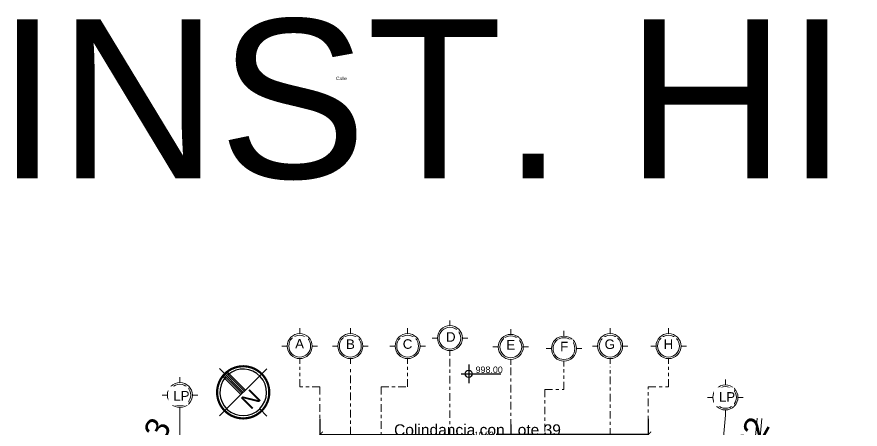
# Model space of a CAD drawing. Header units: millimetres. Extents: x -9559 to 23034, y -7226 to 22400.
# Drawn here: x 239.59 to 266.1, y 59.02 to 71.98 of the extents above; entities that cross this region are included whole.
import ezdxf
from ezdxf.enums import TextEntityAlignment as Align

# ---------------------------------------------------------------- set-up
doc = ezdxf.new("R2010")
doc.units = ezdxf.units.MM
doc.header["$LTSCALE"] = 0.02
doc.linetypes.add('ACAD_ISO10W100', pattern=[18, 12, -3, 0, -3])
doc.linetypes.add('DASHED2', pattern=[0.375, 0.25, -0.125])
for name, color, linetype, lineweight in [('A-ANNO-DIMS', 251, 'Continuous', 9), ('A_DIM-1', 251, 'Continuous', 18), ('G-ANNO-TEXT', 250, 'Continuous', 9), ('I-FURN', 9, 'Continuous', 9), ('IH-textos', 250, 'Continuous', 18), ('S-GRID', 253, 'ACAD_ISO10W100', 5), ('S-GRID-IDEN', 253, 'Continuous', 9)]:
    doc.layers.add(name, color=color, linetype=linetype, lineweight=lineweight)
doc.layers.add('CUADROS', color=251, linetype='Continuous', lineweight=20, transparency=0.2)
doc.layers.add('IH-PLANO BASE', color=250, linetype='DASHED2', lineweight=5, transparency=0.55)
doc.layers.add('PC-NIVELES', color=251, linetype='Continuous')
doc.styles.add('Arial_5', font='arial.ttf', dxfattribs={"height": 0.003})
doc.styles.add('CUADROS', font='arial.ttf')
doc.styles.get("Standard").update_dxf_attribs({"font": 'GOTHIC.TTF'})
doc.dimstyles.get("Standard").update_dxf_attribs({"dimtxt": 0.18, "dimasz": 0.18, "dimexe": 0.18, "dimexo": 0.0625, "dimgap": 0.09, "dimtad": 0, "dimzin": 3, "dimdsep": 46, "dimtxsty": 'Standard', "dimblk": 'ARCHTICK', "dimcen": 0.09, "dimadec": 0, "dimazin": 0, "dimtfac": 1, "dimtofl": 0, "dimtmove": 0, "dimatfit": 3, "dimldrblk": 'ARCHTICK', "dimfxl": 1, "dimtolj": 1, "dimtzin": 0, "dimarcsym": 0})
pattern_1 = [(0, (4e-16, 1e-16), (0, 6.985), [5.08, -1.905]), (90, (4e-16, 1e-16), (-6.985, 4e-16), [5.08, -1.905])]

# ---------------------------------------------------------------- blocks, each defined once
blk = doc.blocks.new('Rejilla - Extremo inicial de rejilla - Círculo-11506-Nivel 1')
h = blk.add_hatch()
h.set_pattern_fill('ANGLE', color=256)
h.set_pattern_definition(pattern_1)
h.paths.add_polyline_path([(0, 0.00393), (0, 0.00452, 0.414214), (-0.00452, 0), (-0.00393, 0, -0.414214)])
h.paths.add_polyline_path([(0, -0.00393), (0, -0.00452, 0.414214), (0.00452, 0), (0.00393, 0, -0.414214)])
at = {"layer": 'A_DIM-1', "true_color": 0x000000, "transparency": 33554661}
h = blk.add_hatch(dxfattribs=at)
h.set_pattern_fill('ANGLE', color=18)
h.set_pattern_definition(pattern_1)
h.paths.add_polyline_path([(0, 0.00452), (0, 0.00393, -0.414214), (0.00393, 0), (0.00452, 0, 0.414214)])
h.paths.add_polyline_path([(-0.00393, 0), (-0.00452, 0, 0.414214), (0, -0.00452), (0, -0.00393, -0.414214)])
at = {"layer": 'S-GRID'}
h = blk.add_hatch(dxfattribs=at)
h.set_pattern_fill('ANGLE', color=256)
h.set_pattern_definition(pattern_1)
h.paths.add_polyline_path([(0, 0.00393), (0, 0.00452, 0.414214), (-0.00452, 0), (-0.00393, 0, -0.414214)])
h.paths.add_polyline_path([(0, -0.00393), (0, -0.00452, 0.414214), (0.00452, 0), (0.00393, 0, -0.414214)])
at = {"layer": 'S-GRID', "linetype": 'Continuous'}
h = blk.add_hatch(dxfattribs=at)
h.set_pattern_fill('AR-B88', color=256, scale=0.1)
h.paths.add_polyline_path([(0, 0.00452), (0, 0.00393, -0.414214), (0.00393, 0), (0.00452, 0, 0.414214)])
h.paths.add_polyline_path([(-0.00393, 0), (-0.00452, 0, 0.414214), (0, -0.00452), (0, -0.00393, -0.414214)])
at = {"layer": 'S-GRID-IDEN', "linetype": 'Continuous'}
for p, q in [((0, 0.00393), (0, 0.0056)), ((-0.00393, 0), (-0.0056, 0)), ((0.00393, 0), (0.0056, 0)), ((0, -0.00393), (0, -0.0056))]:
    blk.add_line(p, q, dxfattribs=at)
for radius in [0.00393, 0.00343]:
    blk.add_circle((0, 0), radius, dxfattribs=at)
blk = doc.blocks.new('_ArchTick')
at = {"color": 0, "linetype": 'ByBlock', "const_width": 0.15}
blk.add_lwpolyline([(-0.5, -0.5), (0.5, 0.5)], dxfattribs=at)
blk = doc.blocks.new('*D457')
at = {"layer": 'A-ANNO-DIMS', "color": 0, "lineweight": -2, "transparency": 16777216}
for p, q in [((249.12, 59.343), (249.12, 58.671)), ((259.445, 59.343), (259.445, 58.671)), ((249.12, 58.851), (253.902, 58.851)), ((259.445, 58.851), (254.662, 58.851))]:
    blk.add_line(p, q, dxfattribs=at)
at = {"layer": 'A-ANNO-DIMS', "color": 0, "lineweight": -2, "transparency": 16777216, "xscale": 0.18, "yscale": 0.18, "zscale": 0.18, "rotation": 180}
blk.add_blockref('_ArchTick', (249.12, 58.851), dxfattribs=at)
at = {"layer": 'A-ANNO-DIMS', "color": 0, "lineweight": -2, "transparency": 16777216, "xscale": 0.18, "yscale": 0.18, "zscale": 0.18}
blk.add_blockref('_ArchTick', (259.445, 58.851), dxfattribs=at)
at = {"layer": 'A-ANNO-DIMS', "color": 0, "transparency": 16777216, "insert": (254.282, 58.851), "char_height": 0.18, "width": 2.56069, "attachment_point": 5}
blk.add_mtext('\\A1;10.33', dxfattribs=at)
blk = doc.blocks.new('Nivel')
at = {"layer": 'IH-textos'}
h = blk.add_hatch(dxfattribs=at)
h.set_pattern_fill('ANGLE', color=256)
h.set_pattern_definition([(0, (-30.434, -5.986), (0, 6.985), [5.08, -1.905]), (90, (-30.434, -5.986), (-6.985, 4e-16), [5.08, -1.905])])
h.paths.add_polyline_path([(0, 0), (0, 0.113, 0.414214), (-0.113, 0)])
h.paths.add_polyline_path([(0.113, 0), (0, 0), (0, -0.113, 0.414214)])
at = {"layer": 'PC-NIVELES'}
for p, q in [((0, 0.293), (0, -0.292)), ((-0.241, 0), (1.011, 0))]:
    blk.add_line(p, q, dxfattribs=at)
blk.add_circle((0, 0), 0.113, dxfattribs=at)
at = {"layer": 'CUADROS', "style": 'CUADROS'}
blk.add_attdef('ACERA+997.00', (0.218, 0.027), '', height=0.2, dxfattribs=at)
blk = doc.blocks.new('A$C3F057A20')
for p, q in [((1.186, 2.338), (1.186, 1.32)), ((1.312, 2.641), (1.312, 1.32)), ((1.437, 2.338), (1.437, 1.32)), ((1.247, 2.301), (1.247, 1.32)), ((1.377, 2.301), (1.377, 1.32)), ((0, 1.32), (2.623, 1.32)), ((1.312, 0.404), (1.312, 0))]:
    blk.add_line(p, q)
at = {"const_width": 0.0875}
blk.add_lwpolyline([(0.287, 1.32, 1), (2.337, 1.32, 1)], format="xyb", close=True, dxfattribs=at)
blk.add_arc((1.312, 1.32), 0.916, 94.0608, 85.9392)
blk.add_solid([(1.247, 1.32), (1.377, 1.32), (1.247, 2.301), (1.377, 2.301)])
at = {"ltscale": 0.2, "insert": (1.016, 1.231), "char_height": 0.625, "attachment_point": 1, "style": 'CUADROS'}
blk.add_mtext_dynamic_manual_height_columns('N', width=0.76887, gutter_width=3.125, heights=[0], dxfattribs=at)

msp = doc.modelspace()

# ---------------------------------------------------------------- linework, layer by layer
at = {"layer": 'I-FURN'}
for p, q in [((244.718, 36.984), (244.718, 59.531)), ((259.783, 36.79), (261.87, 59.457))]:
    msp.add_line(p, q, dxfattribs=at)
for points in [[(244.19, 39.198), (261.01, 39.215), (262.865, 59.365)], [(244.19, 39.048), (261.147, 39.065), (263.015, 59.351)]]:
    msp.add_lwpolyline(points, dxfattribs=at)
at = {"layer": 'S-GRID'}
for p, q in [((248.485, 60.346), (248.485, 60.981)), ((250.077, 57.77), (250.077, 60.981)), ((251.878, 60.346), (251.878, 60.981)), ((253.208, 61.231), (253.208, 56.6)), ((258.245, 55.57), (258.245, 60.981)), ((260.08, 60.346), (260.08, 60.981)), ((255.12, 60.956), (255.12, 58.241)), ((256.793, 60.266), (256.793, 60.901)), ((249.12, 60.346), (248.485, 60.346)), ((249.12, 60.346), (249.12, 39.218)), ((251.045, 60.346), (251.045, 53.245)), ((251.045, 60.346), (251.878, 60.346)), ((256.195, 60.266), (256.195, 55.57)), ((256.195, 60.266), (256.793, 60.266)), ((259.445, 39.218), (259.445, 60.346)), ((259.445, 60.346), (260.08, 60.346))]:
    msp.add_line(p, q, dxfattribs=at)

# ---------------------------------------------------------------- block references
at = {"layer": 'I-FURN', "xscale": 99.99999999999993, "yscale": 99.99999999999993, "zscale": 99.99999999999993}
for p in [(244.718, 60.091), (261.87, 60.017)]:
    msp.add_blockref('Rejilla - Extremo inicial de rejilla - Círculo-11506-Nivel 1', p, dxfattribs=at)
at = {"layer": 'IH-PLANO BASE'}
msp.add_blockref('Nivel', (253.797, 60.761), dxfattribs=at).add_auto_attribs({'ACERA+997.00': '998.00'})
at = {"layer": 'S-GRID-IDEN', "color": 251, "true_color": 0x636466, "xscale": 99.99999999999993, "yscale": 99.99999999999993, "zscale": 99.99999999999993, "rotation": 180}
for p in [(253.208, 61.881), (248.485, 61.631), (251.878, 61.631), (255.12, 61.606), (256.793, 61.551)]:
    msp.add_blockref('Rejilla - Extremo inicial de rejilla - Círculo-11506-Nivel 1', p, dxfattribs=at)
at = {"layer": 'S-GRID-IDEN', "color": 251, "true_color": 0x636466, "xscale": 99.99999999999993, "yscale": 99.99999999999993, "zscale": 99.99999999999993}
for p in [(250.077, 61.631), (258.245, 61.631), (260.08, 61.631)]:
    msp.add_blockref('Rejilla - Extremo inicial de rejilla - Círculo-11506-Nivel 1', p, dxfattribs=at)

# ---------------------------------------------------------------- texts
at = {"layer": 'G-ANNO-TEXT', "insert": (249.629, 70.101), "char_height": 0.105, "width": 0.45095, "attachment_point": 1, "style": 'Arial_5', "bg_fill": 3, "box_fill_scale": 1.25, "bg_fill_color": 256, "bg_fill_true_color": 13158600, "bg_fill_transparency": 0}
msp.add_mtext('Calle ', dxfattribs=at)
at = {"layer": 'I-FURN', "ltscale": 0.2, "style": 'CUADROS'}
for s, p in [('P3', (243.833, 58.716)), ('P2', (262.648, 58.74))]:
    msp.add_text(s, height=0.75, rotation=60.6789, dxfattribs=at).set_placement(p, align=Align.MIDDLE_CENTER)
at = {"layer": 'I-FURN', "style": 'CUADROS'}
msp.add_text('Colindancia con Lote 39', height=0.35, dxfattribs=at).set_placement((251.451, 58.821))

# ---------------------------------------------------------------- dimensions: what is measured, and where the dimension line sits
at = {"layer": 'A-ANNO-DIMS'}
dim = msp.add_linear_dim(base=(259.444643832, 58.851008366), p1=(249.119643832, 59.405128431), p2=(259.444643832, 59.405128431), dimstyle='Standard', dxfattribs=at)
dim.commit()
dim.dimension.update_dxf_attribs({"geometry": '*D457', "text_midpoint": (254.282143832, 58.851008366)})

# ---------------------------------------------------------------- next in the draw order: texts
at = {"style": 'CUADROS'}
msp.add_text('INST. HIDROSANITARIOS', height=5, dxfattribs=at).set_placement((281.245, 69.409), align=Align.MIDDLE_CENTER)
at = {"layer": 'I-FURN', "char_height": 0.3, "width": 0.32804, "attachment_point": 1, "style": 'Arial_5', "bg_fill": 2}
for insert in [(244.509, 60.218), (261.663, 60.183)]:
    msp.add_mtext('LP', dxfattribs=dict(at, insert=insert))
at = {"layer": 'S-GRID-IDEN', "char_height": 0.3, "width": 0.32804, "attachment_point": 1, "style": 'Arial_5', "bg_fill": 3, "box_fill_scale": 1.25, "bg_fill_color": 256, "bg_fill_true_color": 13158600, "bg_fill_transparency": 0}
for s, insert in [('D', (253.083, 62.069)), ('A', (248.341, 61.856)), ('B', (249.94, 61.841)), ('C', (251.724, 61.846)), ('E', (254.982, 61.821)), ('F', (256.672, 61.766)), ('G', (258.071, 61.841)), ('H', (259.926, 61.841))]:
    msp.add_mtext(s, dxfattribs=dict(at, insert=insert))

# ---------------------------------------------------------------- next in the draw order: block references
at = {"xscale": 0.7999999999999999, "yscale": 0.7999999999999999, "zscale": 0.7999999999999999, "rotation": 44.99999999999994}
msp.add_blockref('A$C3F057A20', (246.713, 58.688), dxfattribs=at)

doc.saveas('drawing.dxf')
